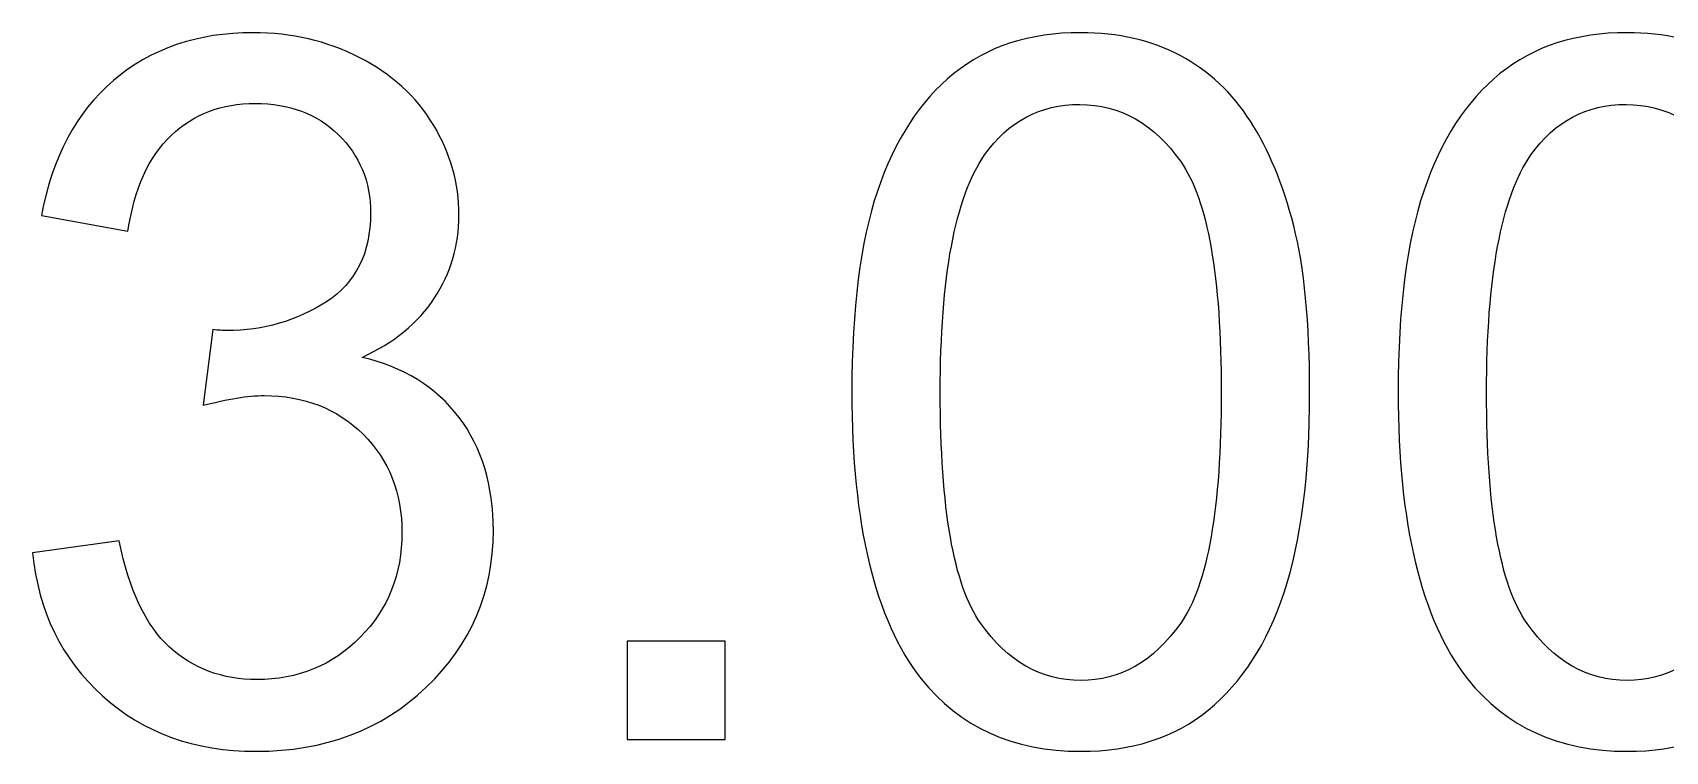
# Model space of a CAD drawing. Header units: millimetres. Extents: x 3373 to 5945, y -463 to 413.
# Drawn here: x 3379.8 to 3479.5, y 324.2 to 368 of the extents above; entities that cross this region are included whole.
import ezdxf

# ---------------------------------------------------------------- set-up
doc = ezdxf.new("R2010")
doc.units = ezdxf.units.MM
doc.header["$MEASUREMENT"] = 0
doc.layers.add('Layer 1', color=7, linetype='Continuous')

msp = doc.modelspace()

# ---------------------------------------------------------------- linework, layer by layer
at = {"layer": 'Layer 1', "color": 250}
for points, knots in [([(3379.8142, 336.3216), (3379.8142, 336.3216), (3385.0918, 337.0413), (3385.0918, 337.0413), (3385.0918, 337.0413), (3385.7015, 334.0427), (3386.721, 331.8837), (3388.1704, 330.5643), (3388.1704, 330.5643), (3389.6197, 329.2449), (3391.3989, 328.5852), (3393.5079, 328.5852), (3393.5079, 328.5852), (3396.0067, 328.5852), (3398.1157, 329.4448), (3399.815, 331.164), (3399.815, 331.164), (3401.5142, 332.8832), (3402.3638, 335.0122), (3402.3638, 337.551), (3402.3638, 337.551), (3402.3638, 339.9699), (3401.5741, 341.969), (3399.9849, 343.5483), (3399.9849, 343.5483), (3398.4056, 345.1175), (3396.3965, 345.9072), (3393.9477, 345.9072), (3393.9477, 345.9072), (3392.9481, 345.9072), (3391.7087, 345.7073), (3390.2194, 345.3174), (3390.2194, 345.3174), (3390.2194, 345.3174), (3390.8091, 349.9353), (3390.8091, 349.9353), (3390.8091, 349.9353), (3391.159, 349.8953), (3391.4488, 349.8753), (3391.6587, 349.8753), (3391.6587, 349.8753), (3393.9177, 349.8753), (3395.9368, 350.4651), (3397.7459, 351.6345), (3397.7459, 351.6345), (3399.5451, 352.804), (3400.4447, 354.6031), (3400.4447, 357.032), (3400.4447, 357.032), (3400.4447, 358.9611), (3399.785, 360.5604), (3398.4756, 361.8298), (3398.4756, 361.8298), (3397.1662, 363.0992), (3395.477, 363.7289), (3393.4079, 363.7289), (3393.4079, 363.7289), (3391.3489, 363.7289), (3389.6397, 363.0792), (3388.2703, 361.7798), (3388.2703, 361.7798), (3386.9009, 360.4804), (3386.0214, 358.5313), (3385.6315, 355.9325), (3385.6315, 355.9325), (3385.6315, 355.9325), (3380.354, 356.8921), (3380.354, 356.8921), (3380.354, 356.8921), (3381.0037, 360.4304), (3382.463, 363.1792), (3384.7519, 365.1283), (3384.7519, 365.1283), (3387.0309, 367.0774), (3389.8796, 368.0469), (3393.278, 368.0469), (3393.278, 368.0469), (3395.6169, 368.0469), (3397.7759, 367.5471), (3399.745, 366.5376), (3399.745, 366.5376), (3401.7241, 365.5381), (3403.2334, 364.1687), (3404.2729, 362.4395), (3404.2729, 362.4395), (3405.3224, 360.7003), (3405.8422, 358.8612), (3405.8422, 356.9121), (3405.8422, 356.9121), (3405.8422, 355.0629), (3405.3424, 353.3837), (3404.3529, 351.8644), (3404.3529, 351.8644), (3403.3533, 350.3451), (3401.874, 349.1357), (3399.9249, 348.2361), (3399.9249, 348.2361), (3402.4637, 347.6564), (3404.4328, 346.4369), (3405.8422, 344.5878), (3405.8422, 344.5878), (3407.2415, 342.7486), (3407.9412, 340.4297), (3407.9412, 337.661), (3407.9412, 337.661), (3407.9412, 333.9127), (3406.5718, 330.7242), (3403.8431, 328.1154), (3403.8431, 328.1154), (3401.1044, 325.5066), (3397.646, 324.2072), (3393.4679, 324.2072), (3393.4679, 324.2072), (3389.6997, 324.2072), (3386.5711, 325.3367), (3384.0823, 327.5857), (3384.0823, 327.5857), (3381.5834, 329.8346), (3380.1641, 332.7433), (3379.8142, 336.3216)], [0, 0, 0, 0, 0.0322581, 0.0322581, 0.0322581, 0.0322581, 0.0645161, 0.0645161, 0.0645161, 0.0645161, 0.0967742, 0.0967742, 0.0967742, 0.0967742, 0.1290323, 0.1290323, 0.1290323, 0.1290323, 0.1612903, 0.1612903, 0.1612903, 0.1612903, 0.1935484, 0.1935484, 0.1935484, 0.1935484, 0.2258065, 0.2258065, 0.2258065, 0.2258065, 0.2580645, 0.2580645, 0.2580645, 0.2580645, 0.2903226, 0.2903226, 0.2903226, 0.2903226, 0.3225806, 0.3225806, 0.3225806, 0.3225806, 0.3548387, 0.3548387, 0.3548387, 0.3548387, 0.3870968, 0.3870968, 0.3870968, 0.3870968, 0.4193548, 0.4193548, 0.4193548, 0.4193548, 0.4516129, 0.4516129, 0.4516129, 0.4516129, 0.483871, 0.483871, 0.483871, 0.483871, 0.516129, 0.516129, 0.516129, 0.516129, 0.5483871, 0.5483871, 0.5483871, 0.5483871, 0.5806452, 0.5806452, 0.5806452, 0.5806452, 0.6129032, 0.6129032, 0.6129032, 0.6129032, 0.6451613, 0.6451613, 0.6451613, 0.6451613, 0.6774194, 0.6774194, 0.6774194, 0.6774194, 0.7096774, 0.7096774, 0.7096774, 0.7096774, 0.7419355, 0.7419355, 0.7419355, 0.7419355, 0.7741935, 0.7741935, 0.7741935, 0.7741935, 0.8064516, 0.8064516, 0.8064516, 0.8064516, 0.8387097, 0.8387097, 0.8387097, 0.8387097, 0.8709677, 0.8709677, 0.8709677, 0.8709677, 0.9032258, 0.9032258, 0.9032258, 0.9032258, 0.9354839, 0.9354839, 0.9354839, 0.9354839, 1, 1, 1, 1]), ([(3429.8309, 346.1171), (3429.8309, 351.1847), (3430.3507, 355.2828), (3431.3902, 358.3814), (3431.3902, 358.3814), (3432.4397, 361.49), (3433.989, 363.8788), (3436.0481, 365.5481), (3436.0481, 365.5481), (3438.0971, 367.2173), (3440.6859, 368.0469), (3443.8045, 368.0469), (3443.8045, 368.0469), (3446.1034, 368.0469), (3448.1225, 367.5871), (3449.8716, 366.6576), (3449.8716, 366.6576), (3451.6108, 365.728), (3453.0502, 364.3886), (3454.1697, 362.6394), (3454.1697, 362.6394), (3455.2891, 360.9002), (3456.1687, 358.7712), (3456.8084, 356.2624), (3456.8084, 356.2624), (3457.4581, 353.7535), (3457.778, 350.3651), (3457.778, 346.1171), (3457.778, 346.1171), (3457.778, 341.0794), (3457.2582, 337.0013), (3456.2287, 333.9027), (3456.2287, 333.9027), (3455.1992, 330.7942), (3453.6499, 328.4053), (3451.5908, 326.7261), (3451.5908, 326.7261), (3449.5418, 325.0468), (3446.943, 324.2072), (3443.8045, 324.2072), (3443.8045, 324.2072), (3439.6764, 324.2072), (3436.4279, 325.6766), (3434.069, 328.6252), (3434.069, 328.6252), (3431.2403, 332.2235), (3429.8309, 338.0508), (3429.8309, 346.1171)], [0, 0, 0, 0, 0.0769231, 0.0769231, 0.0769231, 0.0769231, 0.1538462, 0.1538462, 0.1538462, 0.1538462, 0.2307692, 0.2307692, 0.2307692, 0.2307692, 0.3076923, 0.3076923, 0.3076923, 0.3076923, 0.3846154, 0.3846154, 0.3846154, 0.3846154, 0.4615385, 0.4615385, 0.4615385, 0.4615385, 0.5384615, 0.5384615, 0.5384615, 0.5384615, 0.6153846, 0.6153846, 0.6153846, 0.6153846, 0.6923077, 0.6923077, 0.6923077, 0.6923077, 0.7692308, 0.7692308, 0.7692308, 0.7692308, 0.8461538, 0.8461538, 0.8461538, 0.8461538, 1, 1, 1, 1]), ([(3463.1854, 346.1171), (3463.1854, 351.1847), (3463.7052, 355.2828), (3464.7447, 358.3814), (3464.7447, 358.3814), (3465.7942, 361.49), (3467.3435, 363.8788), (3469.4026, 365.5481), (3469.4026, 365.5481), (3471.4516, 367.2173), (3474.0404, 368.0469), (3477.159, 368.0469), (3477.159, 368.0469), (3479.4579, 368.0469), (3481.477, 367.5871), (3483.2261, 366.6576), (3483.2261, 366.6576), (3484.9653, 365.728), (3486.4047, 364.3886), (3487.5242, 362.6394), (3487.5242, 362.6394), (3488.6436, 360.9002), (3489.5232, 358.7712), (3490.1629, 356.2624), (3490.1629, 356.2624), (3490.8126, 353.7535), (3491.1325, 350.3651), (3491.1325, 346.1171), (3491.1325, 346.1171), (3491.1325, 341.0794), (3490.6127, 337.0013), (3489.5832, 333.9027), (3489.5832, 333.9027), (3488.5537, 330.7942), (3487.0044, 328.4053), (3484.9453, 326.7261), (3484.9453, 326.7261), (3482.8963, 325.0468), (3480.2975, 324.2072), (3477.159, 324.2072), (3477.159, 324.2072), (3473.0309, 324.2072), (3469.7824, 325.6766), (3467.4235, 328.6252), (3467.4235, 328.6252), (3464.5948, 332.2235), (3463.1854, 338.0508), (3463.1854, 346.1171)], [0, 0, 0, 0, 0.0769231, 0.0769231, 0.0769231, 0.0769231, 0.1538462, 0.1538462, 0.1538462, 0.1538462, 0.2307692, 0.2307692, 0.2307692, 0.2307692, 0.3076923, 0.3076923, 0.3076923, 0.3076923, 0.3846154, 0.3846154, 0.3846154, 0.3846154, 0.4615385, 0.4615385, 0.4615385, 0.4615385, 0.5384615, 0.5384615, 0.5384615, 0.5384615, 0.6153846, 0.6153846, 0.6153846, 0.6153846, 0.6923077, 0.6923077, 0.6923077, 0.6923077, 0.7692308, 0.7692308, 0.7692308, 0.7692308, 0.8461538, 0.8461538, 0.8461538, 0.8461538, 1, 1, 1, 1]), ([(3435.2284, 346.0971), (3435.2284, 339.0304), (3436.0481, 334.3325), (3437.6973, 332.0136), (3437.6973, 332.0136), (3439.3465, 329.6847), (3441.3856, 328.5252), (3443.8045, 328.5252), (3443.8045, 328.5252), (3446.2233, 328.5252), (3448.2624, 329.6947), (3449.9116, 332.0236), (3449.9116, 332.0236), (3451.5609, 334.3625), (3452.3805, 339.0504), (3452.3805, 346.0971), (3452.3805, 346.0971), (3452.3805, 353.1638), (3451.5609, 357.8616), (3449.9116, 360.1806), (3449.9116, 360.1806), (3448.2724, 362.5095), (3446.2133, 363.6689), (3443.7445, 363.6689), (3443.7445, 363.6689), (3441.3256, 363.6689), (3439.3865, 362.6394), (3437.9372, 360.5904), (3437.9372, 360.5904), (3436.128, 357.9816), (3435.2284, 353.1438), (3435.2284, 346.0971)], [0, 0, 0, 0, 0.1111111, 0.1111111, 0.1111111, 0.1111111, 0.2222222, 0.2222222, 0.2222222, 0.2222222, 0.3333333, 0.3333333, 0.3333333, 0.3333333, 0.4444444, 0.4444444, 0.4444444, 0.4444444, 0.5555556, 0.5555556, 0.5555556, 0.5555556, 0.6666667, 0.6666667, 0.6666667, 0.6666667, 0.7777778, 0.7777778, 0.7777778, 0.7777778, 1, 1, 1, 1]), ([(3468.5829, 346.0971), (3468.5829, 339.0304), (3469.4026, 334.3325), (3471.0518, 332.0136), (3471.0518, 332.0136), (3472.701, 329.6847), (3474.7401, 328.5252), (3477.159, 328.5252), (3477.159, 328.5252), (3479.5778, 328.5252), (3481.6169, 329.6947), (3483.2661, 332.0236), (3483.2661, 332.0236), (3484.9154, 334.3625), (3485.735, 339.0504), (3485.735, 346.0971), (3485.735, 346.0971), (3485.735, 353.1638), (3484.9154, 357.8616), (3483.2661, 360.1806), (3483.2661, 360.1806), (3481.6269, 362.5095), (3479.5678, 363.6689), (3477.099, 363.6689), (3477.099, 363.6689), (3474.6801, 363.6689), (3472.741, 362.6394), (3471.2917, 360.5904), (3471.2917, 360.5904), (3469.4825, 357.9816), (3468.5829, 353.1438), (3468.5829, 346.0971)], [0, 0, 0, 0, 0.1111111, 0.1111111, 0.1111111, 0.1111111, 0.2222222, 0.2222222, 0.2222222, 0.2222222, 0.3333333, 0.3333333, 0.3333333, 0.3333333, 0.4444444, 0.4444444, 0.4444444, 0.4444444, 0.5555556, 0.5555556, 0.5555556, 0.5555556, 0.6666667, 0.6666667, 0.6666667, 0.6666667, 0.7777778, 0.7777778, 0.7777778, 0.7777778, 1, 1, 1, 1]), ([(3416.1074, 324.9269), (3416.1074, 324.9269), (3416.1074, 330.9241), (3416.1074, 330.9241), (3416.1074, 330.9241), (3416.1074, 330.9241), (3422.1045, 330.9241), (3422.1045, 330.9241), (3422.1045, 330.9241), (3422.1045, 330.9241), (3422.1045, 324.9269), (3422.1045, 324.9269), (3422.1045, 324.9269), (3422.1045, 324.9269), (3416.1074, 324.9269), (3416.1074, 324.9269)], [0, 0, 0, 0, 0.2, 0.2, 0.2, 0.2, 0.4, 0.4, 0.4, 0.4, 0.6, 0.6, 0.6, 0.6, 1, 1, 1, 1])]:
    msp.add_open_spline(points, degree=3, knots=knots, dxfattribs=at)

doc.saveas('drawing.dxf')
